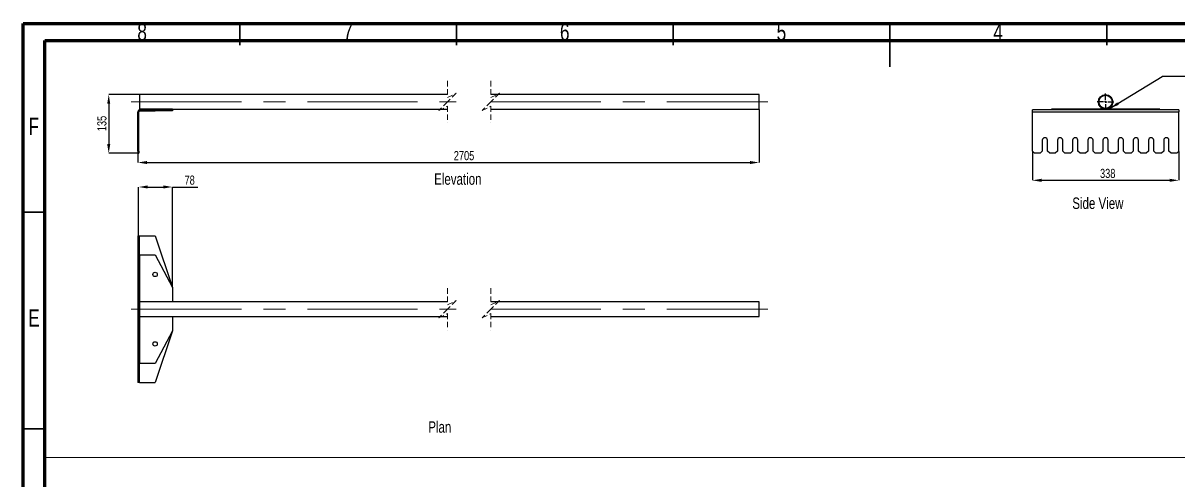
# Model space of a CAD drawing. Header units: millimetres. Extents: x 15 to 1266, y -324 to 294.
# Drawn here: x 444.2 to 710.8, y -142.5 to -36.9 of the extents above; entities that cross this region are included whole.
import ezdxf

# ---------------------------------------------------------------- set-up
doc = ezdxf.new("R2010")
doc.units = ezdxf.units.MM
doc.header["$PDSIZE"] = -1
doc.linetypes.add('CENTERX2', pattern=[20.32, 12.7, -2.54, 2.54, -2.54])
doc.linetypes.add('HIDDEN', pattern=[1.905, 1.27, -0.635])
doc.layers.add('FORMAT', color=7, linetype='Continuous')
doc.styles.add('SLDTEXTSTYLE0', font='TXT', dxfattribs={"width": 0.75})
doc.dimstyles.new('SLDDIMSTYLE1', dxfattribs={"dimtxt": 0.18, "dimasz": 2.116667, "dimexe": 0, "dimexo": 0.0625, "dimgap": 0, "dimtad": 0, "dimtih": 1, "dimtoh": 1, "dimdec": 0, "dimrnd": 1e-09, "dimzin": 0, "dimdsep": 46, "dimtxsty": 'Standard', "dimsah": 1, "dimcen": 0.09, "dimadec": 0, "dimazin": 0, "dimtfac": 2.116667, "dimtdec": 0, "dimtofl": 0, "dimtmove": 0, "dimatfit": 3, "dimfxl": 1, "dimfrac": 2, "dimtolj": 1, "dimtzin": 0, "dimarcsym": 0})
doc.dimstyles.new('SLDDIMSTYLE9', dxfattribs={"dimtxt": 2.116667, "dimasz": 2.116667, "dimexe": 0, "dimexo": 0.0625, "dimgap": 0.529167, "dimtad": 1, "dimdec": 0, "dimlfac": 10, "dimrnd": 1e-09, "dimzin": 12, "dimdsep": 46, "dimtxsty": 'SLDTEXTSTYLE0', "dimsah": 1, "dimcen": 0.09, "dimadec": 0, "dimazin": 3, "dimtfac": 1, "dimtdec": 0, "dimtofl": 0, "dimtmove": 0, "dimatfit": 3, "dimfxl": 1, "dimfrac": 2, "dimtolj": 1, "dimtzin": 12, "dimarcsym": 0})

# ---------------------------------------------------------------- blocks, each defined once
blk = doc.blocks.new('*D782')
at = {"layer": 'Defpoints', "color": 0}
for p in [(614.02, -56.7), (470.65, -66.9), (614.02, -69.02)]:
    blk.add_point(p, dxfattribs=at)
at = {"layer": 'FORMAT', "color": 0, "lineweight": -2}
for p, q in [((614.02, -56.76), (614.02, -69.02)), ((470.65, -66.96), (470.65, -69.02)), ((472.77, -69.02), (611.9, -69.02))]:
    blk.add_line(p, q, dxfattribs=at)
at = {"layer": 'FORMAT', "color": 0}
for points in [[(472.77, -68.67), (472.77, -69.37), (470.65, -69.02)], [(611.9, -68.67), (611.9, -69.37), (614.02, -69.02)]]:
    blk.add_solid(points, dxfattribs=at)
at = {"layer": 'FORMAT', "color": 0, "insert": (545.92, -66.37), "char_height": 2.117, "attachment_point": 2, "style": 'SLDTEXTSTYLE0'}
blk.add_mtext('\\A1;2705', dxfattribs=at)
blk = doc.blocks.new('*D783')
at = {"layer": 'Defpoints', "color": 0}
for p in [(471.15, -53.36), (463.95, -66.9), (470.65, -66.9)]:
    blk.add_point(p, dxfattribs=at)
at = {"layer": 'FORMAT', "color": 0, "lineweight": -2}
for p, q in [((471.09, -53.36), (463.95, -53.36)), ((463.95, -55.47), (463.95, -64.78)), ((470.59, -66.9), (463.95, -66.9))]:
    blk.add_line(p, q, dxfattribs=at)
at = {"layer": 'FORMAT', "color": 0}
for points in [[(463.59, -55.47), (464.3, -55.47), (463.95, -53.36)], [(463.59, -64.78), (464.3, -64.78), (463.95, -66.9)]]:
    blk.add_solid(points, dxfattribs=at)
at = {"layer": 'FORMAT', "color": 0, "insert": (461.3, -60.02), "char_height": 2.117, "attachment_point": 2, "rotation": 90, "style": 'SLDTEXTSTYLE0'}
blk.add_mtext('\\A1;135', dxfattribs=at)
blk = doc.blocks.new('*D780')
at = {"layer": 'Defpoints', "color": 0}
for p in [(677.04, -66.4), (710.84, -66.4), (710.84, -73.13)]:
    blk.add_point(p, dxfattribs=at)
at = {"layer": 'FORMAT', "color": 0, "lineweight": -2}
for p, q in [((677.04, -66.46), (677.04, -73.13)), ((710.84, -66.46), (710.84, -73.13)), ((679.16, -73.13), (708.72, -73.13))]:
    blk.add_line(p, q, dxfattribs=at)
at = {"layer": 'FORMAT', "color": 0}
for points in [[(679.16, -72.77), (679.16, -73.48), (677.04, -73.13)], [(708.72, -72.77), (708.72, -73.48), (710.84, -73.13)]]:
    blk.add_solid(points, dxfattribs=at)
at = {"layer": 'FORMAT', "color": 0, "insert": (694.43, -70.48), "char_height": 2.117, "attachment_point": 2, "style": 'SLDTEXTSTYLE0'}
blk.add_mtext('\\A1;338', dxfattribs=at)
blk = doc.blocks.new('SW_CENTERMARKSYMBOL_359')
at = {"layer": 'FORMAT', "color": 0}
for p, q in [((-0.5, 0), (-1.92, 0)), ((0, 0), (-0.25, 0)), ((0, 0.5), (0, 1.92)), ((0, 0), (0, 0.25)), ((0, 0), (0, -0.25)), ((0, 0), (0.25, 0)), ((0.5, 0), (1.92, 0)), ((0, -0.5), (0, -1.92))]:
    blk.add_line(p, q, dxfattribs=at)
blk = doc.blocks.new('SW_SYMBOL_AWLD_FILL')
at = {"color": 0, "linetype": 'Continuous', "lineweight": 0}
for p, q in [((0, 0), (0, 1250)), ((0, 1250), (1250, 0)), ((1250, 0), (0, 0))]:
    blk.add_line(p, q, dxfattribs=at)
blk = doc.blocks.new('SW_WELDSYMBOL_5')
at = {"layer": 'FORMAT', "color": 0}
for p, q in [((28.71, 3.31), (25.4, 0)), ((25.4, 0), (0, 0)), ((28.71, -3.31), (25.4, 0))]:
    blk.add_line(p, q, dxfattribs=at)
at = {"layer": 'FORMAT', "color": 0, "xscale": 0.0027037109, "yscale": 0.0027037109, "zscale": 0.0027037109}
blk.add_blockref('SW_SYMBOL_AWLD_FILL', (10.99, 0), dxfattribs=at)
at = {"layer": 'FORMAT', "color": 0, "extrusion": (0, 0, -1), "xscale": 0.0027037109, "yscale": 0.0027037109, "zscale": 0.0027037109, "rotation": 180}
blk.add_blockref('SW_SYMBOL_AWLD_FILL', (-10.99, 0), dxfattribs=at)
at = {"layer": 'FORMAT', "color": 0, "insert": (29.49, 1.05), "char_height": 2.117, "attachment_point": 1, "style": 'SLDTEXTSTYLE0'}
blk.add_mtext('GTAW', dxfattribs=at)
blk = doc.blocks.new('*D781')
at = {"layer": 'Defpoints', "color": 0}
for p in [(470.83, -74.67), (470.83, -85.95), (478.65, -97.85)]:
    blk.add_point(p, dxfattribs=at)
at = {"layer": 'FORMAT', "color": 0, "lineweight": -2}
for p, q in [((470.83, -85.89), (470.83, -74.67)), ((472.95, -74.67), (476.54, -74.67)), ((478.65, -97.79), (478.65, -74.67)), ((478.65, -74.67), (484.48, -74.67))]:
    blk.add_line(p, q, dxfattribs=at)
at = {"layer": 'FORMAT', "color": 0}
for points in [[(472.95, -74.31), (472.95, -75.02), (470.83, -74.67)], [(476.54, -74.31), (476.54, -75.02), (478.65, -74.67)]]:
    blk.add_solid(points, dxfattribs=at)
at = {"layer": 'FORMAT', "color": 0, "insert": (482.62, -72.02), "char_height": 2.117, "attachment_point": 2, "style": 'SLDTEXTSTYLE0'}
blk.add_mtext('\\A1;78', dxfattribs=at)

msp = doc.modelspace()

# ---------------------------------------------------------------- hatches: boundary and pattern name
at = {"linetype": 'Continuous'}
h = msp.add_hatch(color=7, dxfattribs=at)
edge = h.paths.add_edge_path(flags=0)
edge.add_arc((693.9396879, -55.0255669), 1.67, 230.169049173, 261.761289795, ccw=False)
edge.add_line((692.8700118, -56.3080227), (692.8700118, -56.6955669))
edge.add_line((692.8700118, -56.6955669), (693.7003809, -56.6955669))
edge.add_line((693.7003809, -56.6955669), (693.7003809, -56.6783319))
h = msp.add_hatch(color=7, dxfattribs=at)
edge = h.paths.add_edge_path(flags=0)
edge.add_arc((693.9396879, -55.0255669), 1.67, 278.238710205, 309.830950827, ccw=False)
edge.add_line((694.1789949, -56.6783319), (694.1789949, -56.6955669))
edge.add_line((694.1789949, -56.6955669), (695.009364, -56.6955669))
edge.add_line((695.009364, -56.6955669), (695.009364, -56.3080227))

# ---------------------------------------------------------------- linework, layer by layer
at = {"color": 7, "linetype": 'Continuous', "lineweight": 70}
for p, q in [((444.1931904, -323.9823184), (444.1931904, -36.9823184)), ((444.1931904, -36.9823184), (844.1931904, -36.9823184)), ((449.1931904, -317.8487934), (449.1931904, -40.8487934)), ((449.1931904, -40.8487934), (838.5956625, -40.8487934))]:
    msp.add_line(p, q, dxfattribs=at)
at = {"color": 7, "linetype": 'Continuous', "lineweight": 35}
for p, q in [((494.1931904, -41.9823184), (494.1931904, -36.9823184)), ((544.1931904, -41.9823184), (544.1931904, -36.9823184)), ((594.1931904, -41.9823184), (594.1931904, -36.9823184)), ((644.1931904, -36.9813184), (644.1931904, -46.9833184)), ((644.1931904, -41.9823184), (644.1931904, -36.9823184)), ((694.1931904, -41.9823184), (694.1931904, -36.9823184)), ((449.1931904, -80.4823184), (444.1931904, -80.4823184)), ((449.1931904, -130.4823184), (444.1931904, -130.4823184))]:
    msp.add_line(p, q, dxfattribs=at)
at = {"color": 7, "linetype": 'HIDDEN', "lineweight": 18}
for p, q in [((542.097695, -50.1805669), (542.097695, -54.0255669)), ((552.097695, -50.1805669), (552.097695, -54.0255669)), ((542.097695, -54.0255669), (544.097695, -53.0255669)), ((544.097695, -53.0255669), (542.097695, -55.0255669)), ((552.097695, -54.0255669), (554.097695, -53.0255669)), ((554.097695, -53.0255669), (552.097695, -55.0255669)), ((542.097695, -55.0255669), (540.097695, -57.0255669)), ((552.097695, -55.0255669), (550.097695, -57.0255669)), ((540.097695, -57.0255669), (542.097695, -56.0255669)), ((542.097695, -56.0255669), (542.097695, -59.8705669)), ((550.097695, -57.0255669), (552.097695, -56.0255669)), ((552.097695, -56.0255669), (552.097695, -59.8705669)), ((542.097695, -98.0078792), (542.097695, -101.8528792)), ((552.097695, -98.0078792), (552.097695, -101.8528792)), ((542.097695, -101.8528792), (544.097695, -100.8528792)), ((544.097695, -100.8528792), (542.097695, -102.8528792)), ((552.097695, -101.8528792), (554.097695, -100.8528792)), ((554.097695, -100.8528792), (552.097695, -102.8528792)), ((542.097695, -102.8528792), (540.097695, -104.8528792)), ((540.097695, -104.8528792), (542.097695, -103.8528792)), ((542.097695, -103.8528792), (542.097695, -107.6978792)), ((552.097695, -102.8528792), (550.097695, -104.8528792)), ((550.097695, -104.8528792), (552.097695, -103.8528792)), ((552.097695, -103.8528792), (552.097695, -107.6978792))]:
    msp.add_line(p, q, dxfattribs=at)
at = {"color": 7, "linetype": 'Continuous', "lineweight": 25}
for p, q in [((542.0976958, -53.355567), (471.1542151, -53.355567)), ((471.1542151, -55.025567), (471.1542151, -53.355567)), ((471.1542151, -56.695567), (471.1542151, -55.025567)), ((614.0210633, -53.355567), (552.0976966, -53.355567)), ((614.0210633, -55.025567), (614.0210633, -53.355567)), ((614.0210633, -56.695567), (614.0210633, -55.025567)), ((470.6542156, -57.2955669), (470.854213, -57.2955669)), ((470.6542156, -66.3955672), (470.6542156, -57.2955669)), ((470.854213, -66.3955672), (470.854213, -57.2955669)), ((471.0542104, -56.895567), (471.0542104, -57.0955668)), ((471.0542104, -56.895567), (474.6542118, -56.895567)), ((471.0542104, -57.0955668), (474.6542118, -57.0955668)), ((471.1542151, -56.895567), (471.1542151, -56.695567)), ((474.6542118, -56.695567), (471.1542151, -56.695567)), ((474.6542118, -56.895567), (474.6542118, -56.695567)), ((478.654208, -56.695567), (474.6542118, -56.695567)), ((474.6542118, -56.895567), (474.6542118, -57.0955668)), ((478.654208, -56.895567), (474.6542118, -56.895567)), ((478.654208, -57.0955668), (474.6542118, -57.0955668)), ((478.654208, -56.695567), (542.0976958, -56.695567)), ((478.654208, -56.895567), (478.654208, -56.695567)), ((478.654208, -56.895567), (478.654208, -57.0955668)), ((552.0976966, -56.695567), (614.0210633, -56.695567)), ((677.0396884, -57.2955669), (677.0396884, -56.8955669)), ((710.8396884, -56.8955669), (677.0396884, -56.8955669)), ((677.0396884, -57.2955669), (710.8396884, -57.2955669)), ((677.0396884, -66.3955664), (677.0396884, -57.2955669)), ((681.4396884, -56.8955669), (681.4396884, -56.6955668)), ((706.4396877, -56.6955668), (681.4396884, -56.6955668)), ((706.4396877, -56.8955669), (706.4396877, -56.6955668)), ((710.8396884, -56.8955669), (710.8396884, -57.2955669)), ((710.8396884, -66.3955664), (710.8396884, -57.2955669)), ((679.3396871, -63.8955673), (679.3396871, -66.3955664)), ((680.5396881, -66.3955664), (680.5396881, -63.8955673)), ((682.8396883, -63.8955673), (682.8396883, -66.3955664)), ((684.0396877, -66.3955664), (684.0396877, -63.8955673)), ((686.3396879, -63.8955673), (686.3396879, -66.3955664)), ((687.5396881, -66.3955664), (687.5396881, -63.8955673)), ((689.8396879, -63.8955673), (689.8396879, -66.3955664)), ((691.0396878, -66.3955664), (691.0396878, -63.8955673)), ((693.339688, -63.8955673), (693.339688, -66.3955664)), ((694.5396879, -66.3955664), (694.5396879, -63.8955673)), ((696.8396879, -63.8955673), (696.8396879, -66.3955664)), ((698.039688, -66.3955664), (698.039688, -63.8955673)), ((700.339688, -63.8955673), (700.339688, -66.3955664)), ((701.5396878, -66.3955664), (701.5396878, -63.8955673)), ((703.8396876, -63.8955673), (703.8396876, -66.3955664)), ((705.0396878, -66.3955664), (705.0396878, -63.8955673)), ((707.339688, -63.8955673), (707.339688, -66.3955664)), ((708.5396882, -66.3955664), (708.5396882, -63.8955673)), ((470.6542156, -66.3955672), (470.854213, -66.3955672)), ((470.6542156, -66.3955672), (470.6542156, -66.8955668)), ((470.854213, -66.3955672), (470.854213, -66.8955668)), ((677.539688, -66.8955674), (677.0396884, -66.3955664)), ((679.3396871, -66.3955664), (678.8396876, -66.8955674)), ((681.0396876, -66.8955674), (680.5396881, -66.3955664)), ((682.8396883, -66.3955664), (682.3396873, -66.8955674)), ((684.539688, -66.8955674), (684.0396877, -66.3955664)), ((686.3396879, -66.3955664), (685.8396877, -66.8955674)), ((688.0396876, -66.8955674), (687.5396881, -66.3955664)), ((689.8396879, -66.3955664), (689.339688, -66.8955674)), ((691.539688, -66.8955674), (691.0396878, -66.3955664)), ((693.339688, -66.3955664), (692.8396879, -66.8955674)), ((695.0396879, -66.8955674), (694.5396879, -66.3955664)), ((696.8396879, -66.3955664), (696.3396879, -66.8955674)), ((698.5396879, -66.8955674), (698.039688, -66.3955664)), ((700.339688, -66.3955664), (699.8396877, -66.8955674)), ((702.0396877, -66.8955674), (701.5396878, -66.3955664)), ((703.8396876, -66.3955664), (703.3396881, -66.8955674)), ((705.5396881, -66.8955674), (705.0396878, -66.3955664)), ((707.339688, -66.3955664), (706.8396877, -66.8955674)), ((709.0396877, -66.8955674), (708.5396882, -66.3955664)), ((710.8396884, -66.3955664), (710.3396874, -66.8955674)), ((470.6542156, -66.8955668), (470.854213, -66.8955668)), ((678.8396876, -66.8955674), (677.539688, -66.8955674)), ((682.3396873, -66.8955674), (681.0396876, -66.8955674)), ((685.8396877, -66.8955674), (684.539688, -66.8955674)), ((689.339688, -66.8955674), (688.0396876, -66.8955674)), ((692.8396879, -66.8955674), (691.539688, -66.8955674)), ((696.3396879, -66.8955674), (695.0396879, -66.8955674)), ((699.8396877, -66.8955674), (698.5396879, -66.8955674)), ((703.3396881, -66.8955674), (702.0396877, -66.8955674)), ((706.8396877, -66.8955674), (705.5396881, -66.8955674)), ((710.3396874, -66.8955674), (709.0396877, -66.8955674)), ((470.6542177, -85.95288), (470.6542177, -119.7528784)), ((470.6542177, -85.95288), (471.0542096, -85.95288)), ((471.0542096, -119.7528784), (471.0542096, -85.95288)), ((471.0542096, -85.95288), (474.6542109, -85.95288)), ((474.6542109, -85.95288), (478.6542116, -97.8528793)), ((471.1542188, -101.1828793), (471.1542188, -90.352879)), ((471.1542188, -90.352879), (474.6542109, -90.352879)), ((474.6542109, -90.352879), (478.6542116, -97.8528793)), ((478.6542116, -97.8528793), (478.6542116, -101.1828793)), ((542.0976958, -101.1828793), (471.1542188, -101.1828793)), ((471.1542188, -104.5228791), (471.1542188, -101.1828793)), ((614.0210612, -101.1828793), (552.097697, -101.1828793)), ((614.0210612, -104.5228791), (614.0210612, -101.1828793)), ((471.1542188, -104.5228791), (542.0976958, -104.5228791)), ((471.1542188, -115.3528794), (471.1542188, -104.5228791)), ((478.6542116, -104.5228791), (478.6542116, -107.8528791)), ((552.097697, -104.5228791), (614.0210612, -104.5228791)), ((478.6542116, -107.8528791), (474.6542109, -115.3528794)), ((478.6542116, -107.8528791), (474.6542109, -119.7528784)), ((474.6542109, -115.3528794), (471.1542188, -115.3528794)), ((471.0542096, -119.7528784), (470.6542177, -119.7528784)), ((471.0542096, -119.7528784), (474.6542109, -119.7528784))]:
    msp.add_line(p, q, dxfattribs=at)
at = {"color": 7, "linetype": 'Continuous', "lineweight": 18}
for p, q in [((692.8700118, -56.3080227), (692.8700118, -56.6955669)), ((693.7003809, -56.6955669), (692.8700118, -56.6955669)), ((693.7003809, -56.6783319), (693.7003809, -56.6955669)), ((694.1789949, -56.6783319), (694.1789949, -56.6955669)), ((694.1789949, -56.6955669), (695.009364, -56.6955669)), ((695.009364, -56.3080227), (695.009364, -56.6955669)), ((449.5396251, -137.0831489), (746.7811779, -137.0831489))]:
    msp.add_line(p, q, dxfattribs=at)
at = {"color": 7, "linetype": 'CENTERX2'}
msp.add_line((470.8343051, -85.9528792), (470.8343051, -119.7528792), dxfattribs=at)
at = {"color": 7, "linetype": 'Continuous', "lineweight": 25}
for centre, radius in [((693.9396879, -55.0255669), 1.67), ((693.9396879, -55.0255669), 1.52), ((474.6542095, -94.8528805), 0.4999993), ((474.6542095, -110.8528801), 0.4999993)]:
    msp.add_circle(centre, radius, dxfattribs=at)
for centre, radius, start, end in [((471.0542182, -57.2955696), 0.4000026, 90.001111333, 179.999609043), ((471.0542145, -57.2955683), 0.2000015, 90.00115688, 179.999590177), ((679.9396879, -63.8955669), 0.6, 0, 180), ((683.4396879, -63.8955669), 0.6, 0, 180), ((686.9396879, -63.8955669), 0.6, 0, 180), ((690.4396879, -63.8955669), 0.6, 0, 180), ((693.9396879, -63.8955669), 0.6, 0, 180), ((697.4396879, -63.8955669), 0.6, 0, 180), ((700.9396879, -63.8955669), 0.6, 0, 180), ((704.4396879, -63.8955669), 0.6, 0, 180), ((707.9396879, -63.8955669), 0.6, 0, 180)]:
    msp.add_arc(centre, radius, start, end, dxfattribs=at)
at = {"color": 7, "linetype": 'Continuous', "lineweight": 18}
msp.add_arc((693.9396879, -55.0255669), 1.67, 230.169049173, 309.830950827, dxfattribs=at)
at = {"layer": 'FORMAT', "linetype": 'CENTERX2', "lineweight": 18, "ltscale": 2}
for p, q in [((469.154217, -55.025567), (544.0976939, -55.025567)), ((552.0976966, -55.025567), (616.0210614, -55.025567)), ((469.154217, -102.8528792), (544.0976939, -102.8528792)), ((552.0976966, -102.8528792), (616.0210614, -102.8528792))]:
    msp.add_line(p, q, dxfattribs=at)

# ---------------------------------------------------------------- block references
at = {"layer": 'FORMAT'}
for name, p in [('SW_WELDSYMBOL_5', (706.9910342, -49.2105387)), ('SW_CENTERMARKSYMBOL_359', (693.9396879, -55.0255669))]:
    msp.add_blockref(name, p, dxfattribs=at)

# ---------------------------------------------------------------- texts
at = {"color": 7, "linetype": 'Continuous', "lineweight": 0, "style": 'SLDTEXTSTYLE0'}
for s, insert, char_height, attachment_point in [('8', (471.6532274, -36.9221643), 3.96875, 2), ('7', (519.1532274, -36.9221643), 3.96875, 2), ('6', (569.1532274, -36.9221643), 3.96875, 2), ('5', (619.1532274, -36.9221643), 3.96875, 2), ('4', (669.1532274, -36.9221643), 3.96875, 2), ('F', (446.6509306, -58.6721643), 3.96875, 2), ('E', (446.7009993, -102.9221643), 3.96875, 2), ('Plan', (537.6725189, -128.711559), 2.64583333, 1)]:
    msp.add_mtext(s, dxfattribs=dict(at, insert=insert, char_height=char_height, attachment_point=attachment_point))
at = {"layer": 'FORMAT', "char_height": 2.64583333, "attachment_point": 1, "style": 'SLDTEXTSTYLE0'}
for s, insert in [('Elevation', (539.0317646, -71.5073415)), ('Side View', (686.2642503, -77.0863693))]:
    msp.add_mtext(s, dxfattribs=dict(at, insert=insert))

# ---------------------------------------------------------------- dimensions: what is measured, and where the dimension line sits
at = {"layer": 'FORMAT'}
dim = msp.add_linear_dim(base=(463.9451513, -66.8955669), p1=(471.1542118, -53.3555669), p2=(470.6542118, -66.8955669), angle=90, dimstyle='SLDDIMSTYLE9', dxfattribs=at)
dim.commit()
dim.dimension.update_dxf_attribs({"geometry": '*D783', "text_midpoint": (463.9451513, -60.0248803), "dimtype": 160})
dim = msp.add_linear_dim(base=(614.0210672, -69.0189017), p1=(470.6542118, -66.8955669), p2=(614.0210672, -56.6955669), text='2705', dimstyle='SLDDIMSTYLE9', dxfattribs=at)
dim.commit()
dim.dimension.update_dxf_attribs({"geometry": '*D782', "text_midpoint": (545.9172424, -69.0189017), "dimtype": 160})
for base, p1, p2, picture, middle in [((710.8396879, -73.1259952), (677.0396879, -66.3955669), (710.8396879, -66.3955669), '*D780', (694.4349677, -73.1259952)), ((470.8343003, -74.6657064), (478.6542118, -97.8528792), (470.8343003, -85.9528792), '*D781', (482.6229618, -74.6657064))]:
    dim = msp.add_linear_dim(base=base, p1=p1, p2=p2, dimstyle='SLDDIMSTYLE9', dxfattribs=at)
    dim.commit()
    dim.dimension.update_dxf_attribs({"geometry": picture, "text_midpoint": middle, "dimtype": 160})

# ---------------------------------------------------------------- leaders
msp.add_leader([(695.009364, -56.5129824), (706.9910342, -49.2105387)], dimstyle='SLDDIMSTYLE1', dxfattribs=at)

doc.saveas('drawing.dxf')
